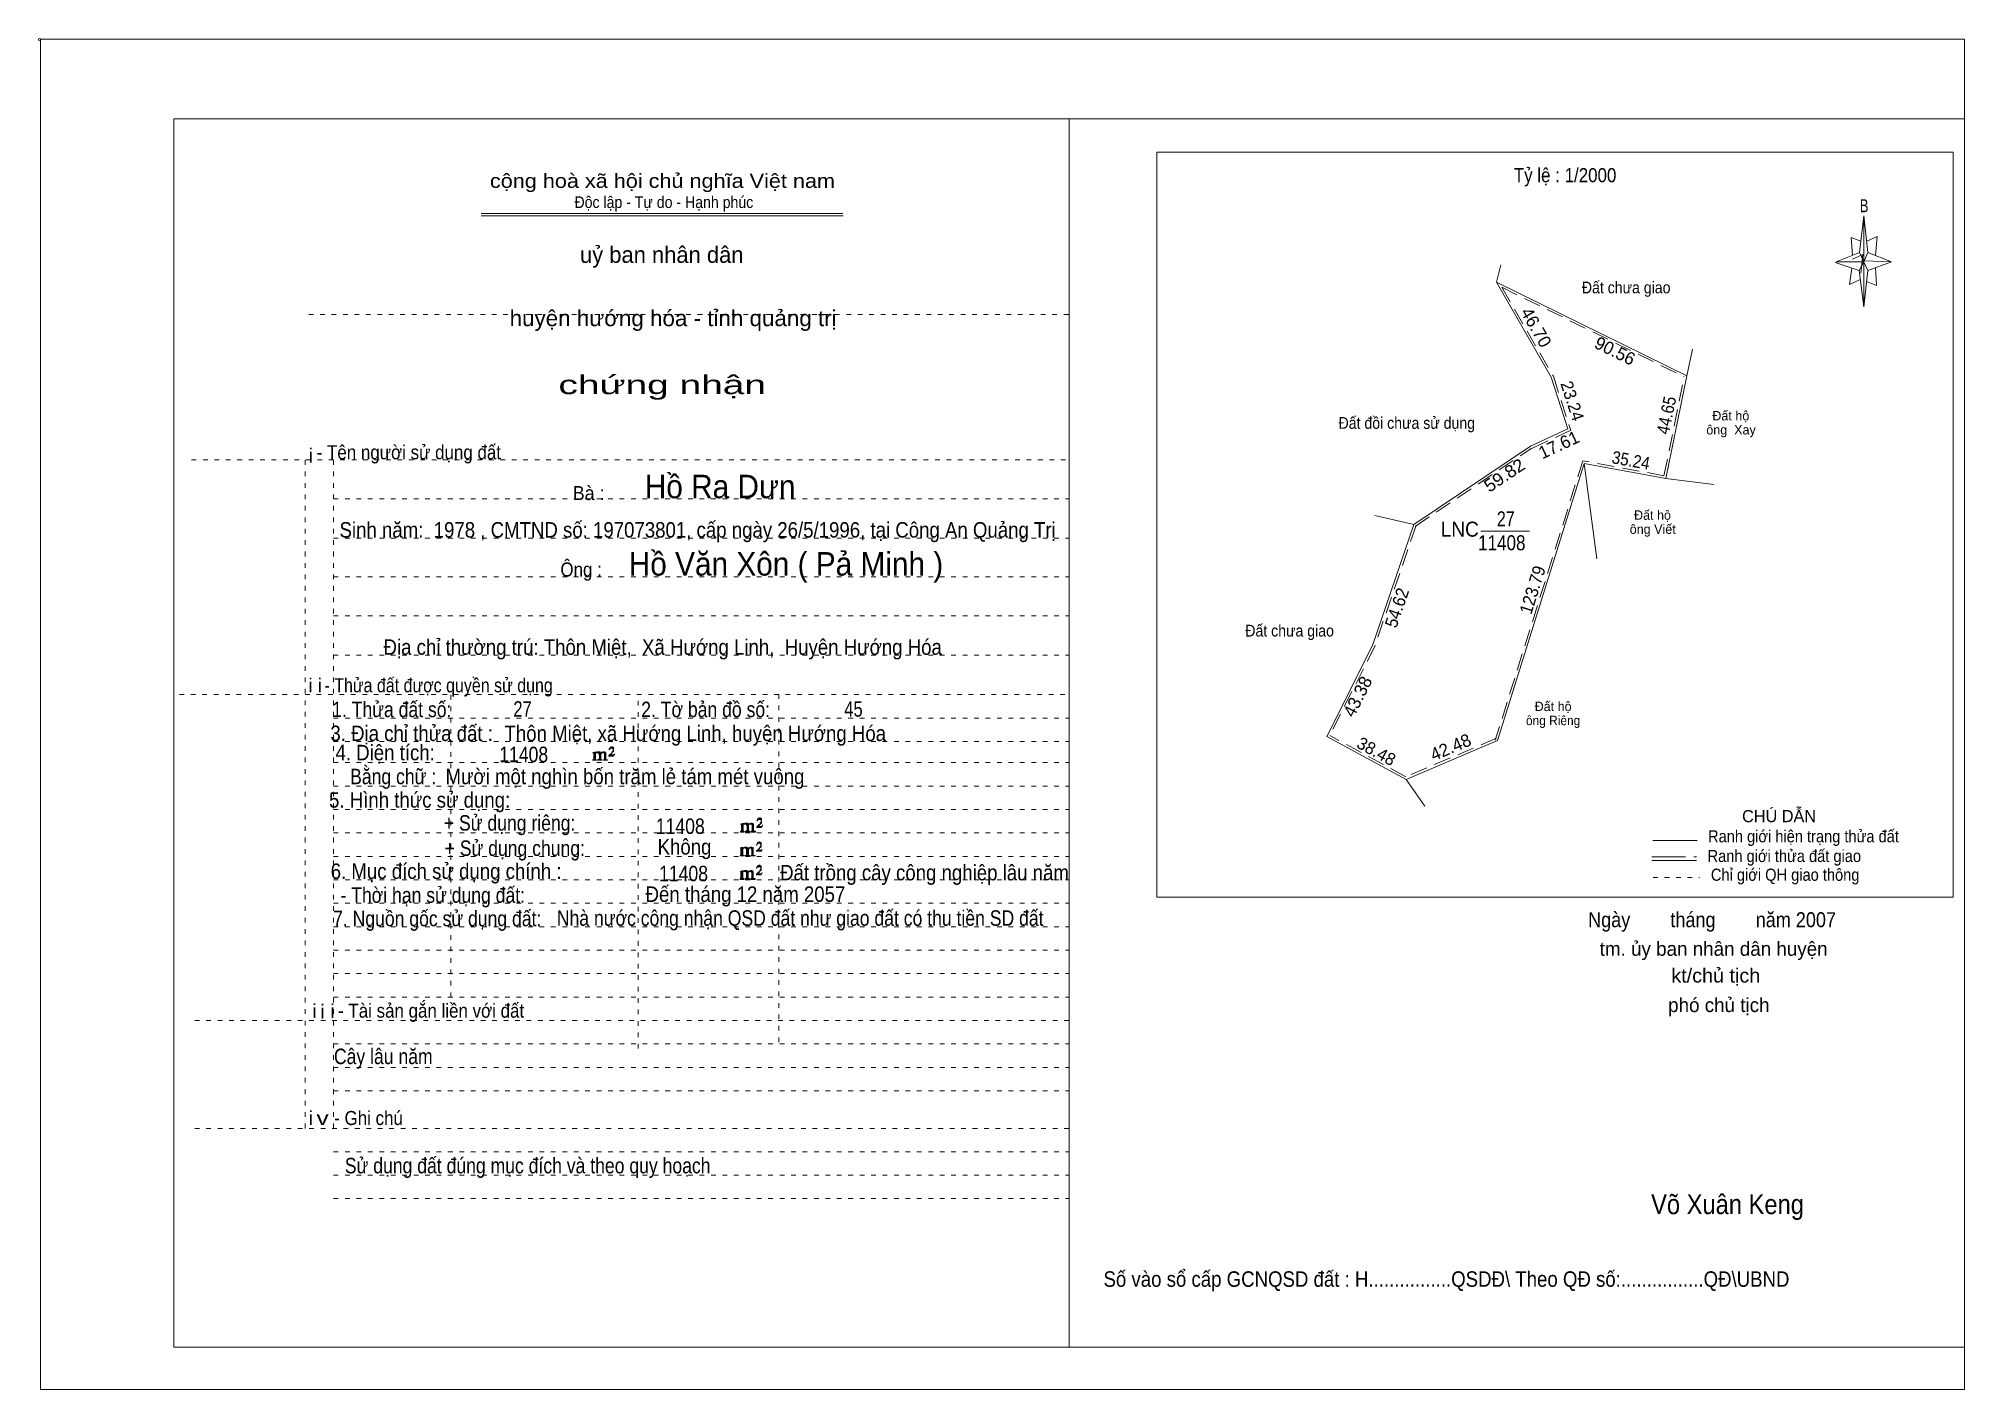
# Model space of a CAD drawing. Header units: centimetres. Extents: x -1.6 to 39.5, y -3.3 to 25.5.
import ezdxf
from ezdxf.enums import TextEntityAlignment as Align

# ---------------------------------------------------------------- set-up
doc = ezdxf.new("R2010")
doc.units = ezdxf.units.CM
doc.header["$LTSCALE"] = 0.12
for name, pattern in [('DOTTED', [1.5, 0.3, -1.2]), ('LONG_DASHED', [7.5, 6, -1.5]), ('MEDIUM_DASHED', [4.5, 3, -1.5])]:
    doc.linetypes.add(name, pattern=pattern)
for name, color, linetype, lineweight in [('1', 7, 'DOTTED', 13), ('10', 7, 'Continuous', 13), ('4', 7, 'Continuous', 13), ('5', 7, 'Continuous', 13), ('50', 7, 'Continuous', 13)]:
    doc.layers.add(name, color=color, linetype=linetype, lineweight=lineweight)

msp = doc.modelspace()

# ---------------------------------------------------------------- hatches: boundary and pattern name
at = {"layer": '50'}
for points in [[(10.27, 10.13), (10.27, 10.12), (10.27, 10.11), (10.25, 10.11), (10.24, 10.11), (10.24, 10.1), (10.33, 10.1), (10.33, 10.11), (10.32, 10.11), (10.31, 10.11), (10.31, 10.12), (10.31, 10.13), (10.31, 10.24), (10.31, 10.25), (10.32, 10.26), (10.34, 10.26), (10.35, 10.26), (10.36, 10.26), (10.37, 10.25), (10.39, 10.22), (10.39, 10.13), (10.37, 10.12), (10.37, 10.11), (10.36, 10.11), (10.35, 10.11), (10.35, 10.1), (10.44, 10.1), (10.44, 10.11), (10.43, 10.11), (10.42, 10.11), (10.42, 10.12), (10.42, 10.13), (10.42, 10.24), (10.44, 10.26), (10.45, 10.26), (10.46, 10.26), (10.49, 10.26), (10.49, 10.25), (10.5, 10.24), (10.5, 10.22), (10.5, 10.13), (10.5, 10.12), (10.49, 10.11), (10.49, 10.11), (10.47, 10.11), (10.47, 10.1), (10.56, 10.1), (10.56, 10.11), (10.55, 10.11), (10.54, 10.11), (10.53, 10.12), (10.53, 10.13), (10.53, 10.2), (10.53, 10.25), (10.53, 10.26), (10.52, 10.27), (10.5, 10.28), (10.47, 10.28), (10.46, 10.28), (10.44, 10.27), (10.41, 10.25), (10.41, 10.26), (10.4, 10.28), (10.39, 10.28), (10.37, 10.28), (10.35, 10.28), (10.34, 10.28), (10.32, 10.26), (10.31, 10.26), (10.31, 10.25), (10.31, 10.25), (10.31, 10.26), (10.31, 10.28), (10.24, 10.26), (10.24, 10.26), (10.25, 10.26), (10.27, 10.25), (10.27, 10.24), (10.27, 10.23)], [(10.69, 10.19), (10.72, 10.24), (10.72, 10.24), (10.71, 10.22), (10.69, 10.22), (10.68, 10.22), (10.63, 10.22), (10.66, 10.26), (10.67, 10.27), (10.69, 10.28), (10.69, 10.3), (10.69, 10.32), (10.69, 10.34), (10.69, 10.35), (10.69, 10.37), (10.68, 10.38), (10.67, 10.38), (10.66, 10.39), (10.65, 10.39), (10.63, 10.38), (10.63, 10.38), (10.62, 10.37), (10.61, 10.35), (10.59, 10.33), (10.61, 10.33), (10.61, 10.35), (10.62, 10.35), (10.63, 10.36), (10.65, 10.36), (10.66, 10.36), (10.67, 10.35), (10.68, 10.35), (10.68, 10.32), (10.68, 10.3), (10.66, 10.28), (10.66, 10.26), (10.65, 10.25), (10.59, 10.2), (10.59, 10.19)], [(13.42, 8.61), (13.42, 8.6), (13.42, 8.59), (13.41, 8.59), (13.4, 8.59), (13.4, 8.57), (13.48, 8.57), (13.48, 8.59), (13.47, 8.59), (13.46, 8.59), (13.46, 8.6), (13.46, 8.61), (13.46, 8.72), (13.46, 8.73), (13.47, 8.74), (13.5, 8.74), (13.51, 8.74), (13.52, 8.74), (13.53, 8.73), (13.54, 8.69), (13.54, 8.61), (13.53, 8.6), (13.53, 8.59), (13.52, 8.59), (13.51, 8.59), (13.51, 8.57), (13.6, 8.57), (13.6, 8.59), (13.58, 8.59), (13.57, 8.59), (13.57, 8.6), (13.57, 8.61), (13.57, 8.72), (13.6, 8.74), (13.61, 8.74), (13.62, 8.74), (13.64, 8.74), (13.64, 8.73), (13.65, 8.72), (13.65, 8.69), (13.65, 8.61), (13.65, 8.6), (13.64, 8.59), (13.64, 8.59), (13.63, 8.59), (13.63, 8.57), (13.72, 8.57), (13.72, 8.59), (13.7, 8.59), (13.69, 8.59), (13.68, 8.6), (13.68, 8.61), (13.68, 8.68), (13.68, 8.73), (13.68, 8.74), (13.67, 8.75), (13.65, 8.76), (13.63, 8.76), (13.62, 8.76), (13.6, 8.75), (13.56, 8.73), (13.56, 8.74), (13.55, 8.76), (13.54, 8.76), (13.53, 8.76), (13.51, 8.76), (13.5, 8.76), (13.47, 8.74), (13.46, 8.74), (13.46, 8.73), (13.46, 8.73), (13.46, 8.74), (13.46, 8.76), (13.4, 8.74), (13.4, 8.74), (13.41, 8.74), (13.42, 8.73), (13.42, 8.72), (13.42, 8.71)], [(13.85, 8.67), (13.87, 8.72), (13.87, 8.72), (13.86, 8.69), (13.85, 8.69), (13.84, 8.69), (13.78, 8.69), (13.82, 8.74), (13.83, 8.75), (13.85, 8.76), (13.85, 8.78), (13.85, 8.79), (13.85, 8.82), (13.85, 8.83), (13.85, 8.85), (13.84, 8.86), (13.83, 8.86), (13.82, 8.87), (13.8, 8.87), (13.78, 8.86), (13.78, 8.86), (13.77, 8.85), (13.76, 8.83), (13.75, 8.81), (13.76, 8.81), (13.76, 8.83), (13.77, 8.83), (13.78, 8.84), (13.8, 8.84), (13.82, 8.84), (13.83, 8.83), (13.84, 8.83), (13.84, 8.79), (13.84, 8.78), (13.82, 8.76), (13.82, 8.74), (13.8, 8.73), (13.75, 8.68), (13.75, 8.67)], [(13.41, 8.09), (13.41, 8.08), (13.41, 8.07), (13.4, 8.07), (13.39, 8.07), (13.39, 8.06), (13.48, 8.06), (13.48, 8.07), (13.47, 8.07), (13.45, 8.07), (13.45, 8.08), (13.45, 8.09), (13.45, 8.2), (13.45, 8.21), (13.47, 8.23), (13.49, 8.23), (13.5, 8.23), (13.51, 8.23), (13.52, 8.21), (13.53, 8.18), (13.53, 8.09), (13.52, 8.08), (13.52, 8.07), (13.51, 8.07), (13.5, 8.07), (13.5, 8.06), (13.59, 8.06), (13.59, 8.07), (13.58, 8.07), (13.57, 8.07), (13.57, 8.08), (13.57, 8.09), (13.57, 8.2), (13.59, 8.23), (13.6, 8.23), (13.61, 8.23), (13.63, 8.23), (13.63, 8.21), (13.64, 8.2), (13.64, 8.18), (13.64, 8.09), (13.64, 8.08), (13.63, 8.07), (13.63, 8.07), (13.62, 8.07), (13.62, 8.06), (13.71, 8.06), (13.71, 8.07), (13.7, 8.07), (13.69, 8.07), (13.67, 8.08), (13.67, 8.09), (13.67, 8.17), (13.67, 8.21), (13.67, 8.23), (13.66, 8.24), (13.64, 8.25), (13.62, 8.25), (13.61, 8.25), (13.59, 8.24), (13.55, 8.21), (13.55, 8.23), (13.54, 8.25), (13.53, 8.25), (13.52, 8.25), (13.5, 8.25), (13.49, 8.25), (13.47, 8.23), (13.45, 8.23), (13.45, 8.21), (13.45, 8.21), (13.45, 8.23), (13.45, 8.25), (13.39, 8.23), (13.39, 8.23), (13.4, 8.23), (13.41, 8.21), (13.41, 8.2), (13.41, 8.19)], [(13.84, 8.16), (13.86, 8.2), (13.86, 8.2), (13.85, 8.18), (13.84, 8.18), (13.83, 8.18), (13.77, 8.18), (13.81, 8.23), (13.82, 8.24), (13.84, 8.25), (13.84, 8.27), (13.84, 8.28), (13.84, 8.3), (13.84, 8.31), (13.84, 8.34), (13.83, 8.35), (13.82, 8.35), (13.81, 8.36), (13.8, 8.36), (13.77, 8.35), (13.77, 8.35), (13.76, 8.34), (13.75, 8.31), (13.74, 8.29), (13.75, 8.29), (13.75, 8.31), (13.76, 8.31), (13.77, 8.33), (13.8, 8.33), (13.81, 8.33), (13.82, 8.31), (13.83, 8.31), (13.83, 8.28), (13.83, 8.27), (13.81, 8.25), (13.81, 8.23), (13.8, 8.21), (13.74, 8.17), (13.74, 8.16)], [(13.84, 7.66), (13.86, 7.71), (13.86, 7.71), (13.85, 7.68), (13.84, 7.68), (13.83, 7.68), (13.77, 7.68), (13.81, 7.73), (13.82, 7.74), (13.84, 7.75), (13.84, 7.77), (13.84, 7.78), (13.84, 7.81), (13.84, 7.82), (13.84, 7.84), (13.83, 7.85), (13.82, 7.85), (13.81, 7.86), (13.79, 7.86), (13.77, 7.85), (13.77, 7.85), (13.76, 7.84), (13.75, 7.82), (13.74, 7.8), (13.75, 7.8), (13.75, 7.82), (13.76, 7.82), (13.77, 7.83), (13.79, 7.83), (13.81, 7.83), (13.82, 7.82), (13.83, 7.82), (13.83, 7.78), (13.83, 7.77), (13.81, 7.75), (13.81, 7.73), (13.79, 7.72), (13.74, 7.67), (13.74, 7.66)], [(13.41, 7.6), (13.41, 7.59), (13.41, 7.58), (13.4, 7.58), (13.39, 7.58), (13.39, 7.56), (13.47, 7.56), (13.47, 7.58), (13.46, 7.58), (13.45, 7.58), (13.45, 7.59), (13.45, 7.6), (13.45, 7.71), (13.45, 7.72), (13.46, 7.73), (13.49, 7.73), (13.5, 7.73), (13.51, 7.73), (13.52, 7.72), (13.53, 7.68), (13.53, 7.6), (13.52, 7.59), (13.52, 7.58), (13.51, 7.58), (13.5, 7.58), (13.5, 7.56), (13.59, 7.56), (13.59, 7.58), (13.57, 7.58), (13.56, 7.58), (13.56, 7.59), (13.56, 7.6), (13.56, 7.71), (13.59, 7.73), (13.6, 7.73), (13.61, 7.73), (13.63, 7.73), (13.63, 7.72), (13.64, 7.71), (13.64, 7.68), (13.64, 7.6), (13.64, 7.59), (13.63, 7.58), (13.63, 7.58), (13.62, 7.58), (13.62, 7.56), (13.71, 7.56), (13.71, 7.58), (13.69, 7.58), (13.68, 7.58), (13.67, 7.59), (13.67, 7.6), (13.67, 7.67), (13.67, 7.72), (13.67, 7.73), (13.66, 7.74), (13.64, 7.75), (13.62, 7.75), (13.61, 7.75), (13.59, 7.74), (13.55, 7.72), (13.55, 7.73), (13.54, 7.75), (13.53, 7.75), (13.52, 7.75), (13.5, 7.75), (13.49, 7.75), (13.46, 7.73), (13.45, 7.73), (13.45, 7.72), (13.45, 7.72), (13.45, 7.73), (13.45, 7.75), (13.39, 7.73), (13.39, 7.73), (13.4, 7.73), (13.41, 7.72), (13.41, 7.71), (13.41, 7.7)]]:
    msp.add_hatch(color=256, dxfattribs=at).paths.add_polyline_path(points)

# ---------------------------------------------------------------- linework, layer by layer
at = {"layer": '1', "linetype": 'Continuous'}
for p, q in [((1.31, -2.42), (1.31, 23.78)), ((1.31, 23.78), (39.51, 23.78)), ((20.41, -2.42), (20.41, 23.78)), ((39.51, -2.42), (39.51, 23.78)), ((7.87, 21.76), (15.58, 21.76)), ((7.87, 21.71), (15.59, 21.71)), ((37.26, 20.55), (36.75, 20.72)), ((1.31, -2.42), (39.51, -2.42))]:
    msp.add_line(p, q, dxfattribs=at)
at = {"layer": '1'}
for p, q in [((4.19, 19.61), (20.41, 19.61)), ((1.69, 16.51), (20.41, 16.51)), ((4.11, 2.25), (4.11, 16.51)), ((4.72, 2.25), (4.72, 16.51)), ((4.72, 15.68), (20.41, 15.68)), ((4.72, 14.84), (20.41, 14.84)), ((4.72, 14.01), (20.41, 14.01)), ((4.72, 13.18), (20.41, 13.18)), ((4.72, 12.34), (20.41, 12.34)), ((1.43, 11.5), (20.41, 11.5)), ((7.22, 5.05), (7.22, 11.5)), ((11.22, 3.95), (11.22, 11.5)), ((14.22, 4.09), (14.22, 11.5)), ((4.72, 11), (20.41, 11)), ((4.72, 10.5), (20.41, 10.5)), ((4.72, 10.05), (20.41, 10.05)), ((4.72, 9.55), (20.41, 9.55)), ((4.72, 9.05), (20.41, 9.05)), ((4.72, 8.55), (20.41, 8.55)), ((4.72, 8.05), (20.41, 8.05)), ((4.72, 7.55), (20.41, 7.55)), ((4.72, 7.05), (20.41, 7.05)), ((4.72, 6.55), (20.41, 6.55)), ((4.72, 6.05), (20.41, 6.05)), ((4.72, 5.55), (20.41, 5.55)), ((4.72, 5.05), (20.41, 5.05)), ((1.76, 4.55), (20.41, 4.55)), ((4.72, 4.05), (20.41, 4.05)), ((4.72, 3.55), (20.41, 3.55)), ((4.72, 3.05), (20.41, 3.05)), ((1.76, 2.25), (20.41, 2.25)), ((4.72, 1.75), (20.41, 1.75)), ((4.72, 1.25), (20.41, 1.25)), ((4.72, 0.75), (20.41, 0.75))]:
    msp.add_line(p, q, dxfattribs=at)
at = {"layer": '1', "linetype": 'Continuous'}
msp.add_lwpolyline([(-1.53, -3.32), (39.51, -3.32), (39.51, 25.48), (-1.53, 25.48)], close=True, dxfattribs=at)
msp.add_lwpolyline([(37.27, 20.35), (37.06, 20.25), (37.11, 20.6)], dxfattribs=at)
at = {"layer": '10', "linetype": 'MEDIUM_DASHED'}
for p, q in [((29.64, 20.19), (33.53, 18.28)), ((33.1, 16.17), (33.53, 18.28)), ((27.79, 15.09), (30.28, 16.76))]:
    msp.add_line(p, q, dxfattribs=at)
at = {"layer": '10'}
for p, q in [((33.14, 16.11), (33.59, 18.3)), ((27.76, 15.13), (30.25, 16.8)), ((31.4, 16.43), (29.55, 10.52)), ((33.14, 16.11), (31.4, 16.43)), ((31.4, 16.43), (31.67, 14.4)), ((34.16, 15.98), (33.14, 16.11)), ((26.93, 15.32), (27.76, 15.13)), ((29.19, 14.99), (30.23, 14.99)), ((27.6, 9.69), (25.91, 10.61)), ((29.55, 10.52), (27.6, 9.69)), ((27.6, 9.69), (28, 9.12))]:
    msp.add_line(p, q, dxfattribs=at)
for points in [[(29.62, 20.67), (29.53, 20.3), (33.59, 18.3), (33.71, 18.87)], [(29.53, 20.3), (30.69, 18.27), (31.05, 17.17), (30.25, 16.8)], [(27.76, 15.13), (26.88, 12.55), (25.91, 10.61)]]:
    msp.add_lwpolyline(points, dxfattribs=at)
at = {"layer": '10', "linetype": 'MEDIUM_DASHED'}
for points in [[(29.64, 20.19), (30.74, 18.29), (31.11, 17.14), (30.27, 16.75)], [(33.1, 16.17), (31.37, 16.49), (29.5, 10.53)], [(27.81, 15.11), (26.93, 12.53), (25.97, 10.63)], [(29.53, 10.57), (27.59, 9.75), (25.97, 10.63)]]:
    msp.add_lwpolyline(points, dxfattribs=at)
at = {"layer": '4'}
for p, q in [((32.86, 8.39), (33.81, 8.39)), ((32.84, 7.96), (33.79, 7.96))]:
    msp.add_line(p, q, dxfattribs=at)
at = {"layer": '4', "linetype": 'LONG_DASHED'}
msp.add_line((32.84, 8.04), (33.79, 8.04), dxfattribs=at)
at = {"layer": '4', "linetype": 'DOTTED'}
msp.add_line((32.87, 7.6), (33.86, 7.6), dxfattribs=at)
at = {"layer": '4'}
msp.add_lwpolyline([(22.28, 23.07), (39.27, 23.07), (39.27, 7.18), (22.28, 7.18)], close=True, dxfattribs=at)
msp.add_circle((-1.55, 25.47), 0.025, dxfattribs=at)
at = {"layer": '5'}
for p, q in [((37.27, 20.93), (37.36, 21.71)), ((37.45, 20.55), (37.36, 19.77)), ((37.45, 20.93), (37.95, 20.73)), ((37.61, 20.61), (37.63, 20.23)), ((37.63, 20.23), (37.42, 20.31))]:
    msp.add_line(p, q, dxfattribs=at)
for points in [[(37.36, 21.71), (37.45, 20.93), (37.36, 20.73)], [(37.36, 20.73), (36.77, 20.73), (37.27, 20.93), (37.45, 20.55), (37.95, 20.73), (37.36, 20.75)], [(37.36, 20.73), (37.36, 19.77), (37.26, 20.55)]]:
    msp.add_lwpolyline(points, close=True, dxfattribs=at)
for points in [[(37.3, 21.17), (37.09, 21.25), (37.12, 20.87)], [(37.43, 21.17), (37.65, 21.27), (37.61, 20.87)], [(37.36, 20.73), (37.27, 20.93), (36.77, 20.73)], [(37.12, 20.79), (37.34, 20.89), (37.3, 20.49)], [(37.36, 20.73), (37.45, 20.55), (37.95, 20.73)]]:
    msp.add_lwpolyline(points, dxfattribs=at)
at = {"layer": '50'}
for points in [[(10.27, 10.13), (10.27, 10.12), (10.27, 10.11), (10.25, 10.11), (10.24, 10.11), (10.24, 10.1), (10.33, 10.1), (10.33, 10.11), (10.32, 10.11), (10.31, 10.11), (10.31, 10.12), (10.31, 10.13), (10.31, 10.24), (10.31, 10.25), (10.32, 10.26), (10.34, 10.26), (10.35, 10.26), (10.36, 10.26), (10.37, 10.25), (10.39, 10.22), (10.39, 10.13), (10.37, 10.12), (10.37, 10.11), (10.36, 10.11), (10.35, 10.11), (10.35, 10.1), (10.44, 10.1), (10.44, 10.11), (10.43, 10.11), (10.42, 10.11), (10.42, 10.12), (10.42, 10.13), (10.42, 10.24), (10.44, 10.26), (10.45, 10.26), (10.46, 10.26), (10.49, 10.26), (10.49, 10.25), (10.5, 10.24), (10.5, 10.22), (10.5, 10.13), (10.5, 10.12), (10.49, 10.11), (10.49, 10.11), (10.47, 10.11), (10.47, 10.1), (10.56, 10.1), (10.56, 10.11), (10.55, 10.11), (10.54, 10.11), (10.53, 10.12), (10.53, 10.13), (10.53, 10.2), (10.53, 10.25), (10.53, 10.26), (10.52, 10.27), (10.5, 10.28), (10.47, 10.28), (10.46, 10.28), (10.44, 10.27), (10.41, 10.25), (10.41, 10.26), (10.4, 10.28), (10.39, 10.28), (10.37, 10.28), (10.35, 10.28), (10.34, 10.28), (10.32, 10.26), (10.31, 10.26), (10.31, 10.25), (10.31, 10.25), (10.31, 10.26), (10.31, 10.28), (10.24, 10.26), (10.24, 10.26), (10.25, 10.26), (10.27, 10.25), (10.27, 10.24), (10.27, 10.23)], [(10.69, 10.19), (10.72, 10.24), (10.72, 10.24), (10.71, 10.22), (10.69, 10.22), (10.68, 10.22), (10.63, 10.22), (10.66, 10.26), (10.67, 10.27), (10.69, 10.28), (10.69, 10.3), (10.69, 10.32), (10.69, 10.34), (10.69, 10.35), (10.69, 10.37), (10.68, 10.38), (10.67, 10.38), (10.66, 10.39), (10.65, 10.39), (10.63, 10.38), (10.63, 10.38), (10.62, 10.37), (10.61, 10.35), (10.59, 10.33), (10.61, 10.33), (10.61, 10.35), (10.62, 10.35), (10.63, 10.36), (10.65, 10.36), (10.66, 10.36), (10.67, 10.35), (10.68, 10.35), (10.68, 10.32), (10.68, 10.3), (10.66, 10.28), (10.66, 10.26), (10.65, 10.25), (10.59, 10.2), (10.59, 10.19)], [(13.42, 8.61), (13.42, 8.6), (13.42, 8.59), (13.41, 8.59), (13.4, 8.59), (13.4, 8.57), (13.48, 8.57), (13.48, 8.59), (13.47, 8.59), (13.46, 8.59), (13.46, 8.6), (13.46, 8.61), (13.46, 8.72), (13.46, 8.73), (13.47, 8.74), (13.5, 8.74), (13.51, 8.74), (13.52, 8.74), (13.53, 8.73), (13.54, 8.69), (13.54, 8.61), (13.53, 8.6), (13.53, 8.59), (13.52, 8.59), (13.51, 8.59), (13.51, 8.57), (13.6, 8.57), (13.6, 8.59), (13.58, 8.59), (13.57, 8.59), (13.57, 8.6), (13.57, 8.61), (13.57, 8.72), (13.6, 8.74), (13.61, 8.74), (13.62, 8.74), (13.64, 8.74), (13.64, 8.73), (13.65, 8.72), (13.65, 8.69), (13.65, 8.61), (13.65, 8.6), (13.64, 8.59), (13.64, 8.59), (13.63, 8.59), (13.63, 8.57), (13.72, 8.57), (13.72, 8.59), (13.7, 8.59), (13.69, 8.59), (13.68, 8.6), (13.68, 8.61), (13.68, 8.68), (13.68, 8.73), (13.68, 8.74), (13.67, 8.75), (13.65, 8.76), (13.63, 8.76), (13.62, 8.76), (13.6, 8.75), (13.56, 8.73), (13.56, 8.74), (13.55, 8.76), (13.54, 8.76), (13.53, 8.76), (13.51, 8.76), (13.5, 8.76), (13.47, 8.74), (13.46, 8.74), (13.46, 8.73), (13.46, 8.73), (13.46, 8.74), (13.46, 8.76), (13.4, 8.74), (13.4, 8.74), (13.41, 8.74), (13.42, 8.73), (13.42, 8.72), (13.42, 8.71)], [(13.85, 8.67), (13.87, 8.72), (13.87, 8.72), (13.86, 8.69), (13.85, 8.69), (13.84, 8.69), (13.78, 8.69), (13.82, 8.74), (13.83, 8.75), (13.85, 8.76), (13.85, 8.78), (13.85, 8.79), (13.85, 8.82), (13.85, 8.83), (13.85, 8.85), (13.84, 8.86), (13.83, 8.86), (13.82, 8.87), (13.8, 8.87), (13.78, 8.86), (13.78, 8.86), (13.77, 8.85), (13.76, 8.83), (13.75, 8.81), (13.76, 8.81), (13.76, 8.83), (13.77, 8.83), (13.78, 8.84), (13.8, 8.84), (13.82, 8.84), (13.83, 8.83), (13.84, 8.83), (13.84, 8.79), (13.84, 8.78), (13.82, 8.76), (13.82, 8.74), (13.8, 8.73), (13.75, 8.68), (13.75, 8.67)], [(13.41, 8.09), (13.41, 8.08), (13.41, 8.07), (13.4, 8.07), (13.39, 8.07), (13.39, 8.06), (13.48, 8.06), (13.48, 8.07), (13.47, 8.07), (13.45, 8.07), (13.45, 8.08), (13.45, 8.09), (13.45, 8.2), (13.45, 8.21), (13.47, 8.23), (13.49, 8.23), (13.5, 8.23), (13.51, 8.23), (13.52, 8.21), (13.53, 8.18), (13.53, 8.09), (13.52, 8.08), (13.52, 8.07), (13.51, 8.07), (13.5, 8.07), (13.5, 8.06), (13.59, 8.06), (13.59, 8.07), (13.58, 8.07), (13.57, 8.07), (13.57, 8.08), (13.57, 8.09), (13.57, 8.2), (13.59, 8.23), (13.6, 8.23), (13.61, 8.23), (13.63, 8.23), (13.63, 8.21), (13.64, 8.2), (13.64, 8.18), (13.64, 8.09), (13.64, 8.08), (13.63, 8.07), (13.63, 8.07), (13.62, 8.07), (13.62, 8.06), (13.71, 8.06), (13.71, 8.07), (13.7, 8.07), (13.69, 8.07), (13.67, 8.08), (13.67, 8.09), (13.67, 8.17), (13.67, 8.21), (13.67, 8.23), (13.66, 8.24), (13.64, 8.25), (13.62, 8.25), (13.61, 8.25), (13.59, 8.24), (13.55, 8.21), (13.55, 8.23), (13.54, 8.25), (13.53, 8.25), (13.52, 8.25), (13.5, 8.25), (13.49, 8.25), (13.47, 8.23), (13.45, 8.23), (13.45, 8.21), (13.45, 8.21), (13.45, 8.23), (13.45, 8.25), (13.39, 8.23), (13.39, 8.23), (13.4, 8.23), (13.41, 8.21), (13.41, 8.2), (13.41, 8.19)], [(13.84, 8.16), (13.86, 8.2), (13.86, 8.2), (13.85, 8.18), (13.84, 8.18), (13.83, 8.18), (13.77, 8.18), (13.81, 8.23), (13.82, 8.24), (13.84, 8.25), (13.84, 8.27), (13.84, 8.28), (13.84, 8.3), (13.84, 8.31), (13.84, 8.34), (13.83, 8.35), (13.82, 8.35), (13.81, 8.36), (13.8, 8.36), (13.77, 8.35), (13.77, 8.35), (13.76, 8.34), (13.75, 8.31), (13.74, 8.29), (13.75, 8.29), (13.75, 8.31), (13.76, 8.31), (13.77, 8.33), (13.8, 8.33), (13.81, 8.33), (13.82, 8.31), (13.83, 8.31), (13.83, 8.28), (13.83, 8.27), (13.81, 8.25), (13.81, 8.23), (13.8, 8.21), (13.74, 8.17), (13.74, 8.16)], [(13.84, 7.66), (13.86, 7.71), (13.86, 7.71), (13.85, 7.68), (13.84, 7.68), (13.83, 7.68), (13.77, 7.68), (13.81, 7.73), (13.82, 7.74), (13.84, 7.75), (13.84, 7.77), (13.84, 7.78), (13.84, 7.81), (13.84, 7.82), (13.84, 7.84), (13.83, 7.85), (13.82, 7.85), (13.81, 7.86), (13.79, 7.86), (13.77, 7.85), (13.77, 7.85), (13.76, 7.84), (13.75, 7.82), (13.74, 7.8), (13.75, 7.8), (13.75, 7.82), (13.76, 7.82), (13.77, 7.83), (13.79, 7.83), (13.81, 7.83), (13.82, 7.82), (13.83, 7.82), (13.83, 7.78), (13.83, 7.77), (13.81, 7.75), (13.81, 7.73), (13.79, 7.72), (13.74, 7.67), (13.74, 7.66)], [(13.41, 7.6), (13.41, 7.59), (13.41, 7.58), (13.4, 7.58), (13.39, 7.58), (13.39, 7.56), (13.47, 7.56), (13.47, 7.58), (13.46, 7.58), (13.45, 7.58), (13.45, 7.59), (13.45, 7.6), (13.45, 7.71), (13.45, 7.72), (13.46, 7.73), (13.49, 7.73), (13.5, 7.73), (13.51, 7.73), (13.52, 7.72), (13.53, 7.68), (13.53, 7.6), (13.52, 7.59), (13.52, 7.58), (13.51, 7.58), (13.5, 7.58), (13.5, 7.56), (13.59, 7.56), (13.59, 7.58), (13.57, 7.58), (13.56, 7.58), (13.56, 7.59), (13.56, 7.6), (13.56, 7.71), (13.59, 7.73), (13.6, 7.73), (13.61, 7.73), (13.63, 7.73), (13.63, 7.72), (13.64, 7.71), (13.64, 7.68), (13.64, 7.6), (13.64, 7.59), (13.63, 7.58), (13.63, 7.58), (13.62, 7.58), (13.62, 7.56), (13.71, 7.56), (13.71, 7.58), (13.69, 7.58), (13.68, 7.58), (13.67, 7.59), (13.67, 7.6), (13.67, 7.67), (13.67, 7.72), (13.67, 7.73), (13.66, 7.74), (13.64, 7.75), (13.62, 7.75), (13.61, 7.75), (13.59, 7.74), (13.55, 7.72), (13.55, 7.73), (13.54, 7.75), (13.53, 7.75), (13.52, 7.75), (13.5, 7.75), (13.49, 7.75), (13.46, 7.73), (13.45, 7.73), (13.45, 7.72), (13.45, 7.72), (13.45, 7.73), (13.45, 7.75), (13.39, 7.73), (13.39, 7.73), (13.4, 7.73), (13.41, 7.72), (13.41, 7.71), (13.41, 7.7)]]:
    msp.add_lwpolyline(points, close=True, dxfattribs=at)

# ---------------------------------------------------------------- texts
at = {"layer": '1'}
for s, height, width, p in [('cộng hoà xã hội chủ nghĩa Việt nam', 0.3, 1.15, (11.735, 22.31)), ('Độc lập - Tự do - Hạnh phúc', 0.25, 0.9, (11.765, 21.88)), ('chứng nhận', 0.4, 1.55, (11.73, 17.91)), ('- Tên người sử dụng đất', 0.3, 0.9, (6.325, 16.52)), ('- Thửa đất được quyền sử dụng', 0.3, 0.85, (6.96, 11.55)), ('- Tài sản gắn liền với đất ', 0.3, 0.9, (6.85, 4.61)), ('v', 0.3, 1.3, (4.485, 2.32)), ('- Ghi chú', 0.3, 0.9, (5.465, 2.32))]:
    msp.add_text(s, height=height, dxfattribs=dict(at, width=width)).set_placement(p, align=Align.CENTER)
for s, height, p in [('uỷ ban nhân dân', 0.35, (11.72, 20.71)), ('i', 0.3, (4.235, 16.45)), ('i', 0.3, (4.225, 11.55)), ('i', 0.3, (4.425, 11.55)), ('i', 0.3, (4.315, 4.6)), ('i', 0.3, (4.485, 4.59)), ('i', 0.3, (4.695, 4.6)), ('i', 0.3, (4.235, 2.32))]:
    msp.add_text(s, height=height, dxfattribs=at).set_placement(p, align=Align.CENTER)
at = {"layer": '10'}
for s, height, width, p in [('Tỷ lệ : 1/2000', 0.3, 0.9, (30.99, 22.43)), ('Đất chưa giao ', 0.25, 0.9, (32.335, 20.06)), ('Đất đồi chưa sử dụng ', 0.25, 0.9, (27.655, 17.17)), ('Hồ Ra Dưn', 0.5, 0.95, (12.965, 15.69)), ('27', 0.32, 0.8, (29.725, 15.09)), ('11408', 0.32, 0.85, (29.64, 14.58)), ('Hồ Văn Xôn ( Pả Minh )', 0.5, 0.95, (14.37, 14.04)), ('Đất chưa giao ', 0.25, 0.9, (25.155, 12.74)), ('ông Riêng', 0.2, 0.95, (30.735, 10.85)), ('Võ Xuân Keng', 0.42, 0.9, (34.455, 0.42))]:
    msp.add_text(s, height=height, dxfattribs=dict(at, width=width)).set_placement(p, align=Align.CENTER)
for s, height, rotation, p in [('46.70', 0.2699, 299.804, (30.256, 19.267)), ('90.56', 0.27, 333.831, (31.995, 18.711)), ('23.24', 0.26, 287.944, (31.021, 17.725)), ('17.61', 0.27, 24.921, (30.913, 16.707)), ('43.38', 0.27, 63.364, (26.685, 11.399)), ('38.48', 0.26, 331.504, (26.903, 10.177)), ('42.48', 0.27, 23.149, (28.602, 10.256))]:
    msp.add_text(s, height=height, rotation=rotation, dxfattribs=at).set_placement(p, align=Align.CENTER)
for s, rotation, width, p in [('44.65', 78.255, 0.9, (33.284, 17.433)), ('59.82', 33.849, 1.05, (29.77, 16.068)), ('35.24', 349.717, 0.9, (32.371, 16.366)), ('123.79', 72.604, 0.95, (30.425, 13.695)), ('54.62', 71.157, 0.95, (27.53, 13.311))]:
    msp.add_text(s, height=0.27, rotation=rotation, dxfattribs=dict(at, width=width)).set_placement(p, align=Align.CENTER)
for s, p in [('ông  Xay', (34.53, 17.05)), ('Đất hộ', (34.525, 17.35)), ('Đất hộ', (32.855, 15.23)), ('ông Viết', (32.86, 14.93)), ('Đất hộ', (30.735, 11.15))]:
    msp.add_text(s, height=0.2, dxfattribs=at).set_placement(p, align=Align.CENTER)
at = {"layer": '10', "width": 0.95}
msp.add_text('LNC', height=0.32, dxfattribs=at).set_placement((29.15, 14.87), align=Align.RIGHT)
at = {"layer": '4'}
msp.add_text('CHÚ DẪN', height=0.2591, dxfattribs=at).set_placement((35.555, 8.78), align=Align.CENTER)
at = {"layer": '4', "width": 0.9}
for s, p in [('Ranh giới hiện trạng thửa đất', (36.075, 8.35)), ('Ranh giới thửa đất giao ', (35.71, 7.93)), ('Chỉ giới QH giao thông', (35.685, 7.53))]:
    msp.add_text(s, height=0.2591, dxfattribs=at).set_placement(p, align=Align.CENTER)
at = {"layer": '5', "width": 0.75}
msp.add_text('B', height=0.276, dxfattribs=at).set_placement((37.37, 21.79), align=Align.CENTER)
at = {"layer": '50'}
for s, height, width, p in [('  huyện hướng hóa - tỉnh quảng trị', 0.34, 1.05, (11.83, 19.36)), ('Bà :', 0.3, 0.95, (10.16, 15.65)), ('Sinh năm:  1978 , CMTND số: 197073801, cấp ngày 26/5/1996, tại Công An Quảng Trị', 0.33, 0.9, (12.485, 14.85)), ('Ông :', 0.3, 0.9, (10, 14.02)), ('Địa chỉ thường trú: Thôn Miệt,  Xã Hướng Linh,  Huyện Hướng Hóa', 0.33, 0.9, (11.74, 12.35)), ('1. Thửa đất số:  ', 0.33, 0.85, (6.065, 11.02)), ('27', 0.33, 0.8, (8.75, 11.03)), ('2. Tờ bản đồ số:  ', 0.33, 0.85, (12.76, 11.02)), ('45', 0.33, 0.8, (15.81, 11.03)), ('3. Địa chỉ thửa đất : ', 0.33, 0.9, (6.44, 10.51)), ('Thôn Miệt, xã Hướng Linh, huyện Hướng Hóa', 0.33, 0.9, (12.435, 10.51)), ('4. Diện tích: ', 0.33, 0.9, (5.875, 10.1)), ('11408', 0.33, 0.85, (8.775, 10.06)), ('Bằng chữ :', 0.33, 0.85, (5.99, 9.59)), ('Mười một nghìn bốn trăm lẻ tám mét vuông', 0.33, 0.9, (10.935, 9.59)), ('5. Hình thức sử dụng:', 0.33, 0.9, (6.555, 9.09)), ('+ Sử dụng riêng:', 0.33, 0.85, (8.475, 8.6)), ('11408', 0.33, 0.85, (12.115, 8.53)), ('+ Sử dụng chung:', 0.33, 0.85, (8.585, 8.06)), ('Không', 0.33, 0.9, (12.205, 8.09)), ('6. Mục đích sử dụng chính :', 0.33, 0.9, (7.12, 7.57)), ('11408', 0.33, 0.85, (12.185, 7.52)), ('Đất trồng cây công nghiệp lâu năm', 0.33, 0.9, (17.325, 7.54)), ('- Thời hạn sử dụng đất:', 0.33, 0.85, (6.835, 7.06)), ('Đến tháng 12 năm 2057', 0.33, 0.9, (13.505, 7.08)), ('7. Nguồn gốc sử dụng đất:', 0.33, 0.85, (6.93, 6.56)), ('Nhà nước công nhận QSD đất như giao đất có thu tiền SD đất ', 0.33, 0.85, (14.725, 6.57)), ('Ngày        tháng        năm 2007', 0.32, 0.9, (34.125, 6.54)), ('kt/chủ tịch', 0.3, 1.05, (34.205, 5.36)), ('Cây lâu năm', 0.33, 0.85, (5.78, 3.62)), ('Sử dụng đất đúng mục đích và theo quy hoạch', 0.33, 0.85, (8.86, 1.29)), ('Số vào sổ cấp GCNQSD đất : H................QSDĐ\\ Theo QĐ số:................QĐ\\UBND', 0.33, 0.9, (28.46, -1.13))]:
    msp.add_text(s, height=height, dxfattribs=dict(at, width=width)).set_placement(p, align=Align.CENTER)
for s, p in [('tm. ủy ban nhân dân huyện ', (34.215, 5.93)), ('phó chủ tịch', (34.27, 4.73))]:
    msp.add_text(s, height=0.3, dxfattribs=at).set_placement(p, align=Align.CENTER)

doc.saveas('drawing.dxf')
